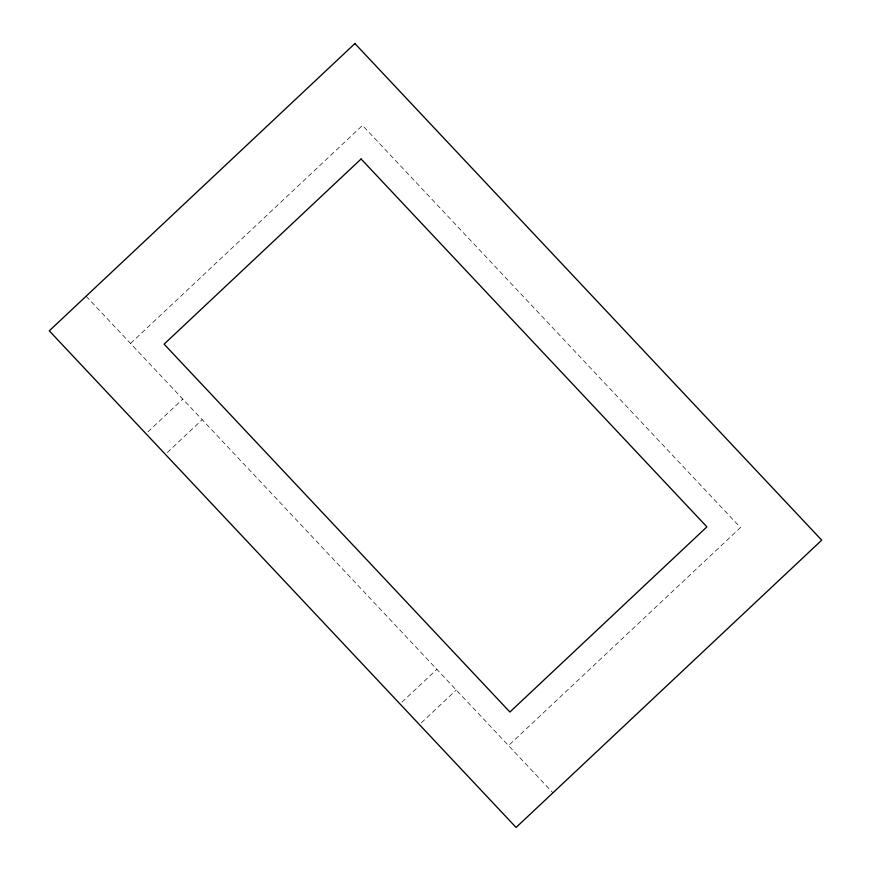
<?xml version="1.0" encoding="UTF-8"?>
<svg xmlns="http://www.w3.org/2000/svg" width="871" height="871" viewBox="0 0 871 871"><rect width="100%" height="100%" fill="white"/><g stroke="black" fill="none" stroke-linecap="round" stroke-linejoin="round"><path stroke-width="0.65" stroke-dasharray="4.36 3.27" d="M130.53 343.457L362.488 125.424L740.47 527.543L508.512 745.576M147.896 431.864L182.79 399.06M167.297 452.506L202.192 419.702M401.945 702.135L436.839 669.331M421.357 722.788L456.252 689.984M86.12 296.216L552.922 792.828"/><path stroke-width="1.31" d="M354.911 43.55L49.277 330.838L516.089 827.45L821.723 540.162L354.911 43.55M361.095 158.979L164.107 344.143L509.905 712.021L706.893 526.857L361.095 158.979"/></g></svg>
